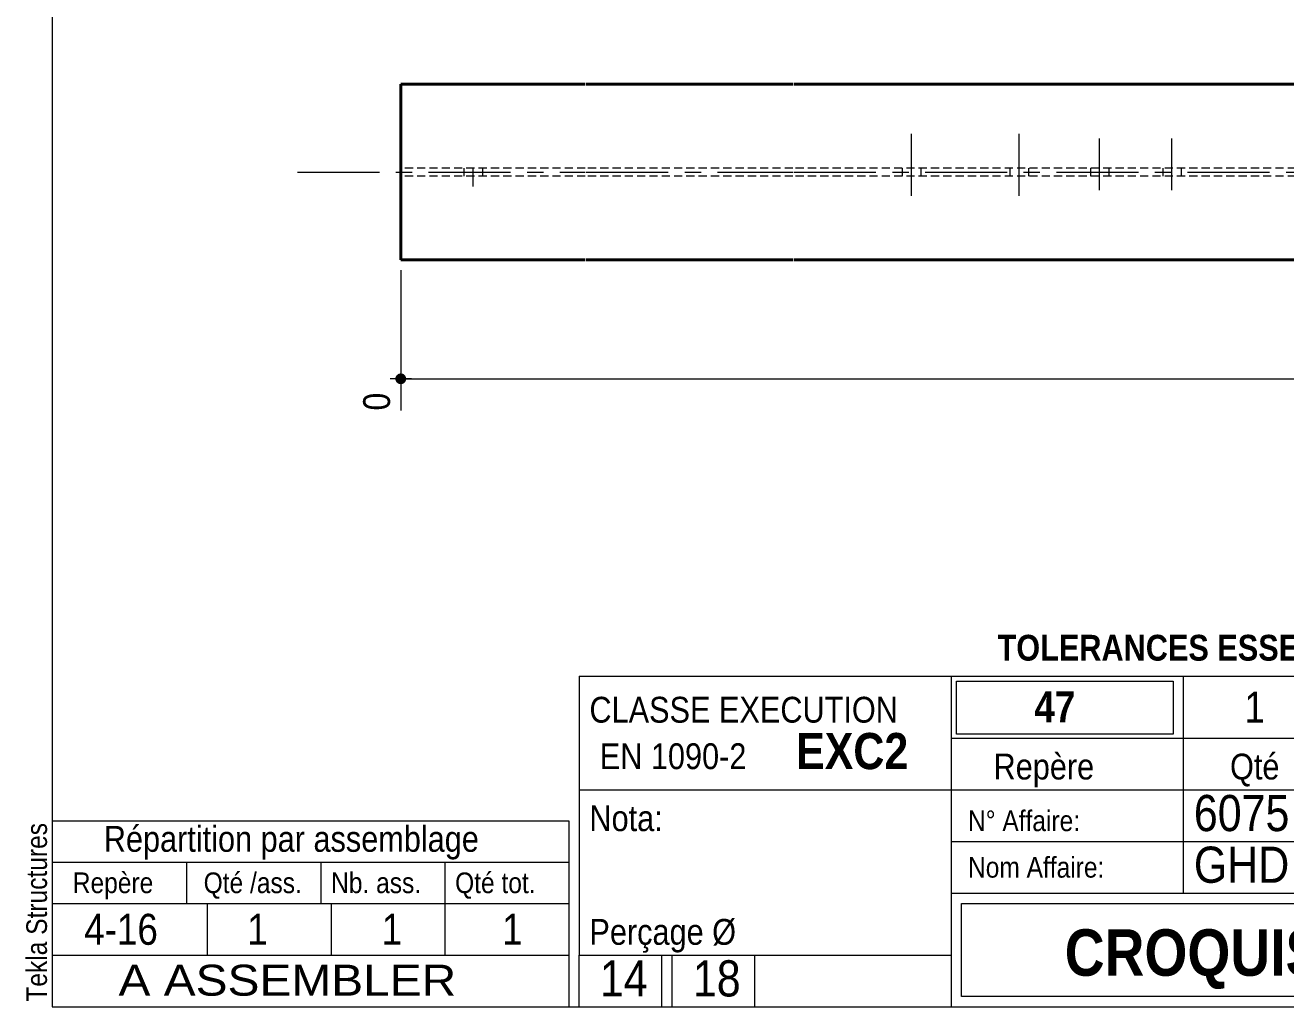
# Model space of a CAD drawing. Header units: millimetres. Extents: x 2 to 287, y 5 to 195.
# Drawn here: x 2.4 to 124.4, y 5 to 100 of the extents above; entities that cross this region are included whole.
import ezdxf

# ---------------------------------------------------------------- set-up
doc = ezdxf.new("R2010")
doc.units = ezdxf.units.MM
for name, pattern in [('AXES', [12.7, 7.9375, -1.5875, 1.5875, -1.5875]), ('CACHE2', [1.190625, 0.79375, -0.396875]), ('INTERROMPUX2', [9.525, 6.35, -3.175])]:
    doc.linetypes.add(name, pattern=pattern)
for name, color, linetype, lineweight in [('Autre type objet', 1, 'Continuous', 0), ('Axe', 1, 'Continuous', 0), ('Boulon', 7, 'Continuous', 0), ('Cache', 7, 'Continuous', 0), ('Cotation', 7, 'Continuous', 0), ('Feuille dessin', 5, 'Continuous', 0), ('Piece', 2, 'Continuous', 0)]:
    doc.layers.add(name, color=color, linetype=linetype, lineweight=lineweight)
doc.styles.add('ARIAL', font='ARIAL.TTF')
doc.styles.add('ARIAL_BOLD', font='ARIALBD.TTF')
doc.styles.add('ARIAL_NARROW', font='ARIAL.TTF')

# ---------------------------------------------------------------- blocks, each defined once
blk = doc.blocks.new('*A18')
at = {"layer": 'Boulon', "linetype": 'INTERROMPUX2', "lineweight": 0}
for p, q in [((44.839255, 86.179169), (44.839255, 85.379169)), ((44.839255, 86.179169), (44.839255, 85.379169)), ((44.839255, 86.179169), (44.839255, 85.379169)), ((45.739255, 84.379169), (45.739255, 86.179169)), ((45.739255, 84.379169), (45.739255, 86.179169)), ((45.739255, 84.379169), (45.739255, 86.179169)), ((46.639255, 86.179169), (46.639255, 85.379169)), ((46.639255, 86.179169), (46.639255, 85.379169)), ((46.639255, 86.179169), (46.639255, 85.379169))]:
    blk.add_line(p, q, dxfattribs=at)
blk = doc.blocks.new('*A20')
at = {"layer": 'Boulon', "linetype": 'INTERROMPUX2', "lineweight": 0}
for p, q in [((106.381343, 84.029848), (106.381343, 89.029848)), ((113.381343, 84.029848), (113.381343, 89.029848)), ((105.481343, 86.179169), (105.481343, 85.379169)), ((107.281343, 86.179169), (107.281343, 85.379169)), ((112.481343, 86.179169), (112.481343, 85.379169)), ((114.281343, 86.179169), (114.281343, 85.379169))]:
    blk.add_line(p, q, dxfattribs=at)
blk = doc.blocks.new('*A22')
at = {"layer": 'Boulon', "linetype": 'INTERROMPUX2', "lineweight": 0}
for p, q in [((98.580847, 83.479169), (98.580847, 89.479169)), ((98.580847, 83.479169), (98.580847, 89.479169)), ((98.580847, 83.479169), (98.580847, 89.479169)), ((97.680847, 86.179169), (97.680847, 85.379169)), ((97.680847, 86.179169), (97.680847, 85.379169)), ((97.680847, 86.179169), (97.680847, 85.379169)), ((99.480847, 86.179169), (99.480847, 85.379169)), ((99.480847, 86.179169), (99.480847, 85.379169)), ((99.480847, 86.179169), (99.480847, 85.379169))]:
    blk.add_line(p, q, dxfattribs=at)
blk = doc.blocks.new('*A23')
at = {"layer": 'Boulon', "linetype": 'INTERROMPUX2', "lineweight": 0}
for p, q in [((88.180847, 83.479169), (88.180847, 89.479169)), ((88.180847, 83.479169), (88.180847, 89.479169)), ((88.180847, 83.479169), (88.180847, 89.479169)), ((87.280847, 86.179169), (87.280847, 85.379169)), ((87.280847, 86.179169), (87.280847, 85.379169)), ((87.280847, 86.179169), (87.280847, 85.379169)), ((89.080847, 86.179169), (89.080847, 85.379169)), ((89.080847, 86.179169), (89.080847, 85.379169)), ((89.080847, 86.179169), (89.080847, 85.379169))]:
    blk.add_line(p, q, dxfattribs=at)
blk = doc.blocks.new('*A26')
at = {"layer": 'Axe', "color": 1, "linetype": 'AXES', "lineweight": 15}
for p, q in [((28.739317, 85.779169), (56.595206, 85.779169)), ((56.695206, 85.779169), (76.695206, 85.779169)), ((76.795206, 85.779169), (153.951134, 85.779169))]:
    blk.add_line(p, q, dxfattribs=at)
at = {"layer": 'Cache', "color": 7, "linetype": 'CACHE2', "lineweight": 20}
for p, q in [((56.595206, 86.179169), (38.739317, 86.179169)), ((76.695206, 86.179169), (56.695206, 86.179169)), ((153.951134, 86.179169), (76.795206, 86.179169)), ((56.595206, 85.379169), (38.739317, 85.379169)), ((76.695206, 85.379169), (56.695206, 85.379169)), ((153.951134, 85.379169), (76.795206, 85.379169))]:
    blk.add_line(p, q, dxfattribs=at)
at = {"layer": 'Piece', "color": 2, "linetype": 'Continuous', "lineweight": 40}
for p, q in [((38.739317, 94.279169), (38.739317, 77.279169)), ((38.739317, 94.279169), (56.595206, 94.279169)), ((56.695206, 94.279169), (76.695206, 94.279169)), ((76.795206, 94.279169), (153.951134, 94.279169)), ((38.739317, 77.279169), (56.595206, 77.279169)), ((56.695206, 77.279169), (76.695206, 77.279169)), ((76.795206, 77.279169), (153.951134, 77.279169))]:
    blk.add_line(p, q, dxfattribs=at)
blk = doc.blocks.new('*A27')
at = {"layer": 'Feuille dessin', "linetype": 'Continuous', "lineweight": 0}
for p, q in [((5, 195), (5, 5)), ((5, 5), (282, 5))]:
    blk.add_line(p, q, dxfattribs=at)
at = {"layer": 'Feuille dessin', "style": 'ARIAL', "width": 0.85}
blk.add_text('Tekla Structures', height=2, rotation=90, dxfattribs=at).set_placement((4.5, 5.5))
blk = doc.blocks.new('*A28')
at = {"layer": 'Autre type objet', "linetype": 'Continuous', "lineweight": 0}
for p, q in [((5, 23), (55, 23)), ((5, 23), (5, 15)), ((55, 23), (55, 15)), ((5, 19), (55, 19)), ((18, 19), (18, 15)), ((31, 19), (31, 15)), ((43, 19), (43, 15)), ((5, 15), (55, 15)), ((5, 15), (5, 10)), ((20, 15), (20, 10)), ((32, 15), (32, 10)), ((43, 15), (43, 10)), ((55, 15), (55, 10)), ((5, 10), (55, 10))]:
    blk.add_line(p, q, dxfattribs=at)
at = {"layer": 'Autre type objet', "style": 'ARIAL', "width": 0.85}
for s, height, p in [('Répartition par assemblage', 2.5, (10, 20)), ('Repère', 2, (7, 16)), ('Qté /ass.', 2, (19.663086, 16)), ('Nb. ass.', 2, (32, 16)), ('Qté tot.', 2, (44, 16)), ('4-16', 3, (8.103027, 11)), ('1', 3, (23.885986, 11)), ('1', 3, (36.889404, 11)), ('1', 3, (48.551514, 11))]:
    blk.add_text(s, height=height, dxfattribs=at).set_placement(p)
blk = doc.blocks.new('*A30')
at = {"layer": 'Autre type objet', "linetype": 'Continuous', "lineweight": 0}
for p, q in [((56, 37), (92, 37)), ((56, 37), (56, 10)), ((92, 37), (92, 10)), ((56, 26), (92, 26)), ((56, 10), (92, 10)), ((56, 5), (56, 10)), ((64, 5), (64, 10)), ((65, 5), (65, 10)), ((73, 5), (73, 10)), ((56, 5), (64, 5)), ((65, 5), (73, 5))]:
    blk.add_line(p, q, dxfattribs=at)
at = {"layer": 'Autre type objet', "width": 0.85}
for s, height, style, p in [('CLASSE EXECUTION', 2.5, 'ARIAL', (57, 32.5)), ('EN 1090-2', 2.5, 'ARIAL', (58, 28)), ('EXC2', 3.5, 'ARIAL_BOLD', (77, 28)), ('Nota:', 2.5, 'ARIAL', (57, 22)), ('Perçage Ø', 2.5, 'ARIAL', (57, 11)), ('14', 3.5, 'ARIAL_NARROW', (58.014234, 6)), ('18', 3.5, 'ARIAL_NARROW', (67.014234, 6))]:
    blk.add_text(s, height=height, dxfattribs=dict(at, style=style)).set_placement(p)
blk = doc.blocks.new('*A31')
at = {"layer": 'Autre type objet', "linetype": 'Continuous', "lineweight": 0}
for p, q in [((92, 37), (282, 37)), ((92, 37), (92, 31)), ((114.5, 31), (114.5, 37)), ((92.51953, 36.5), (113.5, 36.5)), ((92.51953, 31.394341), (92.51953, 36.5)), ((113.5, 36.5), (113.5, 31.394341)), ((92, 31), (282, 31)), ((92, 31), (92, 5)), ((113.5, 31.394341), (92.51953, 31.394341)), ((114.5, 16), (114.5, 31)), ((92, 26), (282, 26)), ((92, 21), (241.327069, 20.935451)), ((92, 16), (181, 16)), ((93, 15), (180, 15)), ((93, 6), (93, 15)), ((92, 5), (282, 5)), ((180, 6), (93, 6))]:
    blk.add_line(p, q, dxfattribs=at)
at = {"layer": 'Autre type objet', "width": 0.85}
for s, height, style, p in [('TOLERANCES ESSENTIELLES CONFORMES A LA NORME 1090-1', 2.5, 'ARIAL_BOLD', (96.5, 38.5)), ('47', 3, 'ARIAL_BOLD', (100.064045, 32.540141)), ('1', 3, 'ARIAL', (120.389893, 32.5)), ('Repère', 2.5, 'ARIAL', (96.112978, 27)), ('Qté', 2.5, 'ARIAL', (119, 27)), ('6075', 3.5, 'ARIAL', (115.5, 22)), ('N° Affaire:', 2, 'ARIAL', (93.640566, 22)), ('Nom Affaire:', 2, 'ARIAL', (93.640566, 17.5)), ('GHD Bât N', 3.5, 'ARIAL', (115.5, 17)), ('CROQUIS   DE  DEBIT', 4.5, 'ARIAL_BOLD', (103, 8))]:
    blk.add_text(s, height=height, dxfattribs=dict(at, style=style)).set_placement(p)
blk = doc.blocks.new('*A32')
at = {"layer": 'Autre type objet', "linetype": 'Continuous', "lineweight": 0}
for p, q in [((5, 10), (55, 10)), ((5, 10), (5, 5)), ((55, 10), (55, 5)), ((5, 5), (55, 5))]:
    blk.add_line(p, q, dxfattribs=at)
at = {"layer": 'Autre type objet', "style": 'ARIAL', "width": 1.105}
blk.add_text('A ASSEMBLER', height=3, dxfattribs=at).set_placement((11.423651, 6.073465))
blk = doc.blocks.new('*A80')
at = {"layer": 'Cotation'}
blk.add_hatch(color=256, dxfattribs=at).paths.add_polyline_path([(38.71, 65.26), (38.69, 65.26), (38.66, 65.26), (38.64, 65.27), (38.61, 65.27), (38.59, 65.28), (38.56, 65.29), (38.54, 65.3), (38.52, 65.31), (38.49, 65.32), (38.47, 65.33), (38.45, 65.35), (38.43, 65.36), (38.41, 65.38), (38.39, 65.39), (38.37, 65.41), (38.35, 65.43), (38.34, 65.45), (38.32, 65.47), (38.31, 65.49), (38.29, 65.51), (38.28, 65.53), (38.27, 65.56), (38.26, 65.58), (38.25, 65.6), (38.24, 65.63), (38.23, 65.65), (38.23, 65.68), (38.22, 65.7), (38.22, 65.73), (38.22, 65.75), (38.22, 65.78), (38.22, 65.8), (38.22, 65.83), (38.22, 65.86), (38.23, 65.88), (38.23, 65.91), (38.24, 65.93), (38.25, 65.95), (38.26, 65.98), (38.27, 66), (38.28, 66.02), (38.29, 66.05), (38.31, 66.07), (38.32, 66.09), (38.34, 66.11), (38.35, 66.13), (38.37, 66.15), (38.39, 66.16), (38.41, 66.18), (38.43, 66.2), (38.45, 66.21), (38.47, 66.23), (38.49, 66.24), (38.52, 66.25), (38.54, 66.26), (38.56, 66.27), (38.59, 66.28), (38.61, 66.28), (38.64, 66.29), (38.66, 66.29), (38.69, 66.3), (38.71, 66.3), (38.74, 66.3), (38.76, 66.3), (38.79, 66.3), (38.82, 66.29), (38.84, 66.29), (38.87, 66.28), (38.89, 66.28), (38.91, 66.27), (38.94, 66.26), (38.96, 66.25), (38.98, 66.24), (39.01, 66.23), (39.03, 66.21), (39.05, 66.2), (39.07, 66.18), (39.09, 66.16), (39.11, 66.15), (39.12, 66.13), (39.14, 66.11), (39.16, 66.09), (39.17, 66.07), (39.19, 66.05), (39.2, 66.02), (39.21, 66), (39.22, 65.98), (39.23, 65.95), (39.24, 65.93), (39.24, 65.91), (39.25, 65.88), (39.25, 65.86), (39.26, 65.83), (39.26, 65.8), (39.26, 65.78), (39.26, 65.75), (39.26, 65.73), (39.25, 65.7), (39.25, 65.68), (39.24, 65.65), (39.24, 65.63), (39.23, 65.6), (39.22, 65.58), (39.21, 65.56), (39.2, 65.53), (39.19, 65.51), (39.17, 65.49), (39.16, 65.47), (39.14, 65.45), (39.12, 65.43), (39.11, 65.41), (39.09, 65.39), (39.07, 65.38), (39.05, 65.36), (39.03, 65.35), (39.01, 65.33), (38.98, 65.32), (38.96, 65.31), (38.94, 65.3), (38.91, 65.29), (38.89, 65.28), (38.87, 65.27), (38.84, 65.27), (38.82, 65.26), (38.79, 65.26), (38.76, 65.26), (38.74, 65.26)], flags=17)
at = {"layer": 'Cotation', "linetype": 'Continuous', "lineweight": 0}
for p, q in [((38.74, 76.28), (38.74, 62.71)), ((38.74, 66.82), (38.74, 64.74)), ((39.78, 65.78), (37.7, 65.78)), ((38.74, 65.78), (37.7, 65.78)), ((38.74, 65.78), (241.9, 65.78))]:
    blk.add_line(p, q, dxfattribs=at)
at = {"layer": 'Cotation'}
blk.add_point((38.74, 65.78), dxfattribs=at)
at = {"layer": 'Cotation', "style": 'ARIAL', "width": 0.85}
blk.add_text('0', height=2.6, rotation=90.0002, dxfattribs=at).set_placement((37.7, 62.71))

msp = doc.modelspace()

# ---------------------------------------------------------------- block references
at = {"lineweight": 0}
for name in ['*A27', '*A26', '*A23', '*A22', '*A20', '*A18', '*A80', '*A31', '*A30', '*A28', '*A32']:
    msp.add_blockref(name, (0, 0), dxfattribs=at)

doc.saveas('drawing.dxf')
